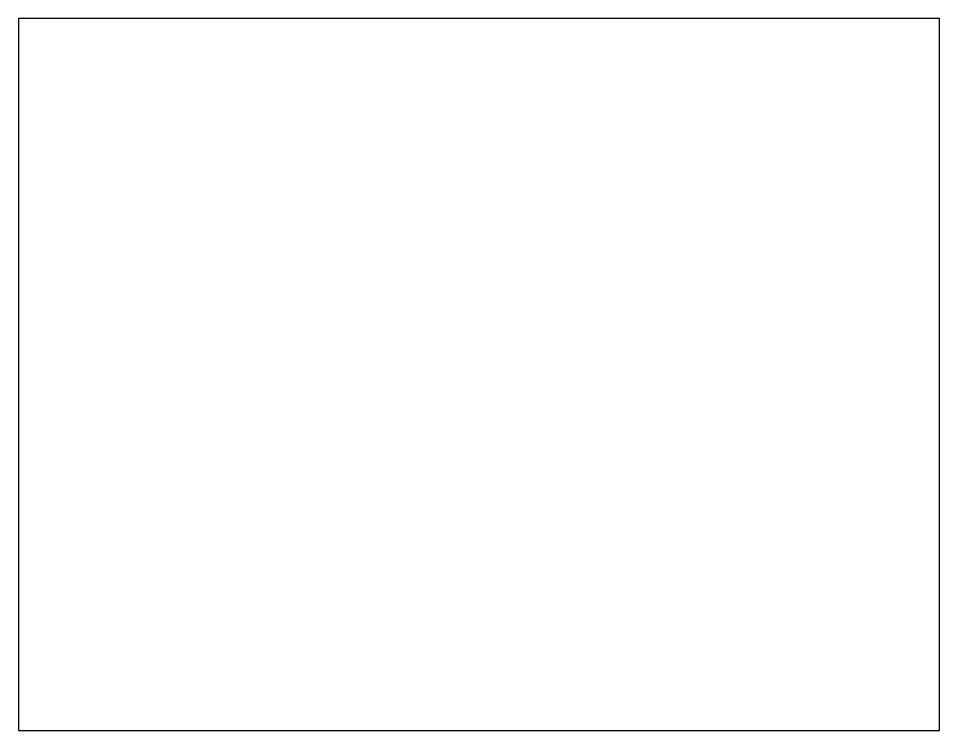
# Model space of a CAD drawing. Header units: millimetres. Extents: x 20 to 460, y 20 to 360.
import ezdxf

# ---------------------------------------------------------------- set-up
doc = ezdxf.new("R2010")
doc.units = ezdxf.units.MM
doc.layers.add('CORTE', color=7, linetype='CONTINUOUS')

msp = doc.modelspace()

# ---------------------------------------------------------------- linework, layer by layer
at = {"layer": 'CORTE'}
msp.add_lwpolyline([(460, 20), (460, 360), (20, 360), (20, 20)], close=True, dxfattribs=at)

doc.saveas('drawing.dxf')
